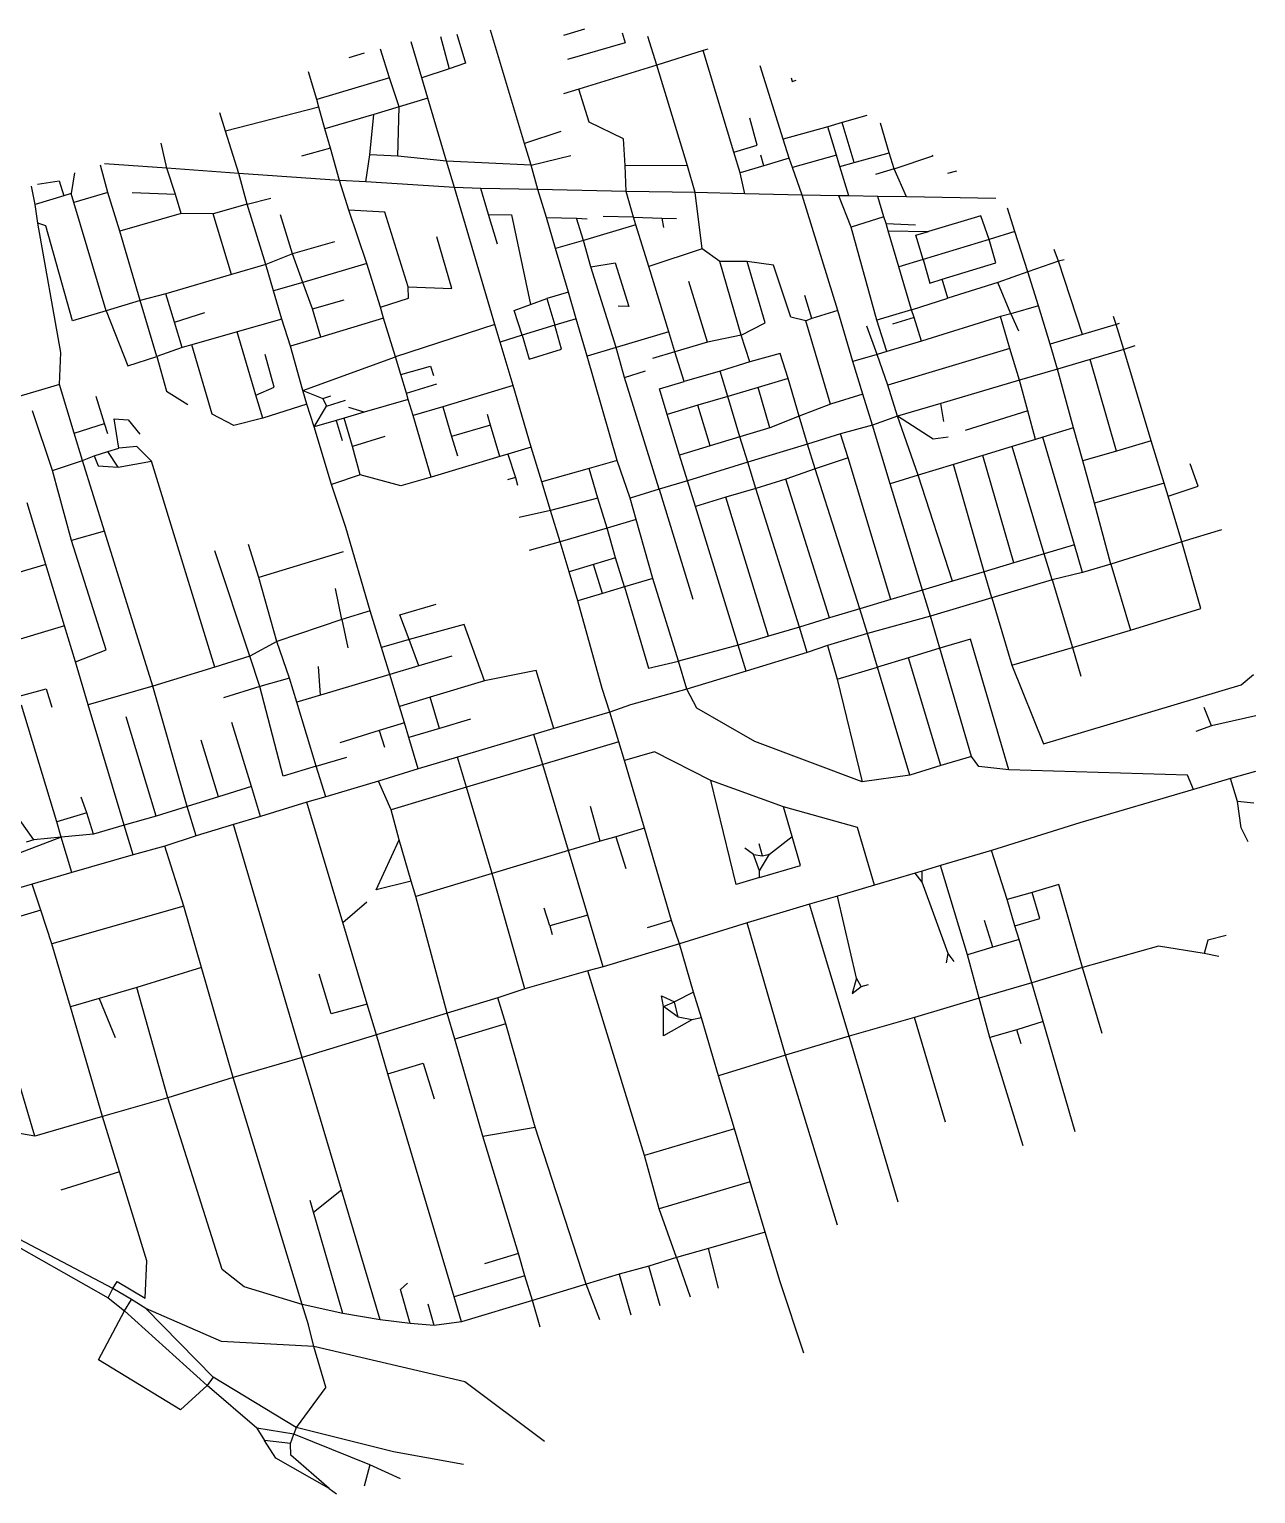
# Model space of a CAD drawing. Header units: metres. Extents: x 624299 to 627749, y 4832114 to 4834402.
# Drawn here: x 625833 to 627749, y 4832114 to 4834402 of the extents above; entities that cross this region are included whole.
import ezdxf

# ---------------------------------------------------------------- set-up
doc = ezdxf.new("R2010")
doc.units = ezdxf.units.M

msp = doc.modelspace()

# ---------------------------------------------------------------- linework, layer by layer
at = {"layer": 'ROADS'}
for points in [[(626446.1, 4834326.7), (626429.4, 4834382.9)], [(626475.5, 4834391.2), (626488.8, 4834340.5)], [(626501.1, 4834395), (626514.6, 4834349.4), (626488.8, 4834340.5)], [(626606.7, 4834223.9), (626553.8, 4834401.2)], [(626700.5, 4834402.5), (626667.5, 4834392.8)], [(626759.3, 4834396.7), (626764, 4834381.3), (626674, 4834355.3)], [(626813.3, 4834346.6), (626799.5, 4834391.4)], [(626356.4, 4834365), (626332, 4834357.8)], [(626396, 4834326.4), (626381.9, 4834371.3)], [(626885.6, 4834369.1), (626813.3, 4834346.6)], [(626893, 4834371.4), (626885.6, 4834369.1)], [(626933.7, 4834210.6), (626885.6, 4834369.1)], [(626488.8, 4834340.5), (626446.1, 4834326.7)], [(626813.3, 4834346.6), (626691.4, 4834309.1)], [(626861.2, 4834189.1), (626813.3, 4834346.6)], [(627010.9, 4834230.8), (626975, 4834345.6)], [(626282.1, 4834292.6), (626269, 4834335.8)], [(626396, 4834326.4), (626282.1, 4834292.6)], [(626410.7, 4834281.3), (626396, 4834326.4)], [(626455.6, 4834294.7), (626446.1, 4834326.7)], [(627023.3, 4834326.6), (627025, 4834320.8), (627031, 4834323.2)], [(626285.3, 4834280.7), (626282.1, 4834292.6)], [(626455.6, 4834294.7), (626410.7, 4834281.3)], [(626484.7, 4834196.6), (626455.6, 4834294.7)], [(626691.4, 4834309.1), (626667.8, 4834301.6)], [(626763.9, 4834189.8), (626761.2, 4834231.3), (626707.9, 4834257.4), (626691.4, 4834309.1)], [(626139.3, 4834243.4), (626130.6, 4834271.9)], [(626285.3, 4834280.7), (626139.3, 4834243.4)], [(626294.9, 4834246.9), (626285.3, 4834280.7)], [(626371.1, 4834269.1), (626294.9, 4834246.9)], [(626365, 4834206.2), (626371.1, 4834269.1)], [(626410.7, 4834281.3), (626371.1, 4834269.1)], [(626408.6, 4834204.1), (626410.7, 4834281.3)], [(626303.4, 4834216.6), (626294.9, 4834246.9)], [(626933.7, 4834210.6), (626970.2, 4834221.6), (626958.5, 4834263.7)], [(627080.5, 4834250.3), (627010.9, 4834230.8)], [(627103.2, 4834256.7), (627080.5, 4834250.3)], [(627094.3, 4834205.7), (627080.5, 4834250.3)], [(627141.4, 4834267.8), (627103.2, 4834256.7)], [(627121.6, 4834194.2), (627103.2, 4834256.7)], [(627176.5, 4834209.6), (627163, 4834255.7)], [(626047.8, 4834185.3), (626038.8, 4834224.6)], [(626160.1, 4834177.1), (626139.3, 4834243.4)], [(626663.7, 4834242.8), (626606.7, 4834223.9)], [(626617, 4834189.9), (626606.7, 4834223.9)], [(627020.1, 4834201.3), (627010.9, 4834230.8)], [(626303.4, 4834216.6), (626258.4, 4834204.2)], [(626317.6, 4834166), (626303.4, 4834216.6)], [(626358.7, 4834163.9), (626365, 4834206.2)], [(626408.6, 4834204.1), (626365, 4834206.2)], [(626484.7, 4834196.6), (626408.6, 4834204.1)], [(626617, 4834189.9), (626679.2, 4834205.2)], [(626943.8, 4834178.1), (626933.7, 4834210.6)], [(626980.8, 4834189.2), (626975.7, 4834205.7)], [(627020.1, 4834201.3), (626980.8, 4834189.2)], [(627025.2, 4834186.5), (627020.1, 4834201.3)], [(627094.3, 4834205.7), (627025.2, 4834186.5)], [(627099.4, 4834187.9), (627094.3, 4834205.7)], [(627121.6, 4834194.2), (627176.5, 4834209.6)], [(627184.4, 4834184.4), (627176.5, 4834209.6)], [(627184.4, 4834184.4), (627244.6, 4834204.6)], [(627244.6, 4834204.6), (627244.2, 4834205.6)], [(627244.6, 4834204.6), (627245.4, 4834204.8)], [(625903.4, 4834177.9), (625898.5, 4834145.7)], [(625955.9, 4834147.5), (625944, 4834190.3)], [(626047.8, 4834185.3), (625950.6, 4834192.4)], [(626061.5, 4834144.1), (626047.8, 4834185.3)], [(626160.1, 4834177.1), (626047.8, 4834185.3)], [(626317.6, 4834166), (626160.1, 4834177.1)], [(626173.2, 4834129.2), (626160.1, 4834177.1)], [(626617, 4834189.9), (626484.7, 4834196.6)], [(626497.4, 4834155.1), (626484.7, 4834196.6)], [(626627.4, 4834152.1), (626617, 4834189.9)], [(626861.2, 4834189.1), (626763.9, 4834189.8)], [(626765.7, 4834149.1), (626763.9, 4834189.8)], [(626873.5, 4834147.6), (626861.2, 4834189.1)], [(626980.8, 4834189.2), (626943.8, 4834178.1)], [(626950.8, 4834145.3), (626943.8, 4834178.1)], [(627040.4, 4834143.5), (627025.2, 4834186.5)], [(627099.4, 4834187.9), (627121.6, 4834194.2)], [(627113.4, 4834142.2), (627099.4, 4834187.9)], [(627184.4, 4834184.4), (627155, 4834175.3)], [(627203.8, 4834140.7), (627184.4, 4834184.4)], [(627281.6, 4834181), (627267.6, 4834177)], [(625842.2, 4834128.8), (625836.2, 4834157.5)], [(625845.7, 4834160.4), (625879.8, 4834165.4), (625887, 4834142.2)], [(626332.2, 4834119.7), (626317.6, 4834166)], [(626358.7, 4834163.9), (626317.6, 4834166)], [(626497.4, 4834155.1), (626358.7, 4834163.9)], [(626560.5, 4833941), (626497.4, 4834155.1)], [(626538.4, 4834153.9), (626497.4, 4834155.1)], [(626550.5, 4834112.8), (626538.4, 4834153.9)], [(626627.4, 4834152.1), (626538.4, 4834153.9)], [(625887, 4834142.2), (625842.2, 4834128.8)], [(625898.5, 4834145.7), (625887, 4834142.2)], [(625902.7, 4834131.8), (625898.5, 4834145.7)], [(625955.9, 4834147.5), (625902.7, 4834131.8)], [(625952.9, 4833962.4), (625902.7, 4834131.8)], [(625974.3, 4834086.9), (625955.9, 4834147.5)], [(626061.5, 4834144.1), (625993.5, 4834146.8)], [(626070, 4834114.8), (626061.5, 4834144.1)], [(626173.2, 4834129.2), (626210.5, 4834138.6)], [(626640.9, 4834108.2), (626627.4, 4834152.1)], [(626765.7, 4834149.1), (626627.4, 4834152.1)], [(626873.5, 4834147.6), (626765.7, 4834149.1)], [(626777.1, 4834108.7), (626765.7, 4834149.1)], [(626884.2, 4834059.2), (626873.5, 4834147.6)], [(626950.8, 4834145.3), (626873.5, 4834147.6)], [(627040.4, 4834143.5), (626950.8, 4834145.3)], [(627096.1, 4833962.9), (627040.4, 4834143.5)], [(627098, 4834142.4), (627040.4, 4834143.5)], [(627117.2, 4834093.5), (627098, 4834142.4)], [(627113.4, 4834142.2), (627098, 4834142.4)], [(627158.8, 4834141.3), (627113.4, 4834142.2)], [(627168.3, 4834109.2), (627158.8, 4834141.3)], [(627203.8, 4834140.7), (627158.8, 4834141.3)], [(627343.3, 4834138.2), (627203.8, 4834140.7)], [(625846.4, 4834099.5), (625842.2, 4834128.8)], [(626070, 4834114.8), (625974.3, 4834086.9)], [(626120.1, 4834114.3), (626070, 4834114.8)], [(626173.2, 4834129.2), (626120.1, 4834114.3)], [(626148.7, 4834019.5), (626120.1, 4834114.3)], [(626202.3, 4834034.9), (626173.2, 4834129.2)], [(626244.4, 4834051.4), (626225.2, 4834112.3)], [(626425, 4833999.9), (626388.3, 4834116.5), (626332.2, 4834119.7)], [(626360.3, 4834036.3), (626332.2, 4834119.7)], [(626550.5, 4834112.8), (626586.3, 4834112.3), (626616.3, 4833972.6)], [(626564.7, 4834066.9), (626550.5, 4834112.8)], [(626655, 4834060), (626640.9, 4834108.2)], [(626640.9, 4834108.2), (626687.7, 4834107.1)], [(626777.1, 4834108.7), (626729.4, 4834110.1)], [(626780.7, 4834096.8), (626777.1, 4834108.7)], [(626777.1, 4834108.7), (626821.4, 4834107.3)], [(627168.3, 4834109.2), (627117.2, 4834093.5)], [(627171.6, 4834098.8), (627168.3, 4834109.2)], [(627332.6, 4834074), (627319.8, 4834111), (627237.7, 4834086.5)], [(627372.8, 4834086.3), (627361.2, 4834123.2)], [(625882, 4833897.5), (625846.4, 4834099.5)], [(625952.9, 4833962.4), (625900.3, 4833947), (625859, 4834095.6), (625846.4, 4834099.5)], [(626006.4, 4833978.8), (625974.3, 4834086.9)], [(626699.1, 4834072.3), (626687.7, 4834107.1)], [(626687.7, 4834107.1), (626704.5, 4834106.3)], [(626780.7, 4834096.8), (626699.1, 4834072.3)], [(626801, 4834031.8), (626780.7, 4834096.8)], [(626821.4, 4834107.3), (626823.9, 4834092.5)], [(626821.4, 4834107.3), (626844.2, 4834106.8)], [(627157.3, 4833948), (627117.2, 4834093.5)], [(627175.1, 4834087.3), (627171.6, 4834098.8)], [(627171.6, 4834098.8), (627217.5, 4834096.8)], [(627191.4, 4834031.5), (627175.1, 4834087.3)], [(627175.1, 4834087.3), (627237.7, 4834086.5)], [(627229.6, 4834042.7), (627218.1, 4834080.5), (627237.7, 4834086.5)], [(627372.8, 4834086.3), (627332.6, 4834074)], [(627393, 4834023.5), (627372.8, 4834086.3)], [(626309.8, 4834070.5), (626244.4, 4834051.4)], [(626425, 4833999.9), (626492.9, 4833997.3), (626469.8, 4834078.3)], [(626699.1, 4834072.3), (626655, 4834060)], [(626710.2, 4834031.4), (626699.1, 4834072.3)], [(627332.6, 4834074), (627229.6, 4834042.7)], [(627259.4, 4834011.8), (627343.1, 4834037.5), (627332.6, 4834074)], [(626244.4, 4834051.4), (626202.3, 4834034.9)], [(626260.4, 4834007), (626244.4, 4834051.4)], [(626675.5, 4833991.5), (626655, 4834060)], [(626884.2, 4834059.2), (626801, 4834031.8)], [(626911.7, 4834039.7), (626884.2, 4834059.2)], [(626954.4, 4834039.8), (626911.7, 4834039.7)], [(626945.1, 4833924.6), (626911.7, 4834039.7)], [(626945.1, 4833924.6), (626982.7, 4833943.6), (626954.4, 4834039.8)], [(627046.1, 4833946.7), (627023, 4833952.7), (626995.6, 4834033.7), (626954.4, 4834039.8)], [(627229.6, 4834042.7), (627191.4, 4834031.5)], [(627229.6, 4834042.7), (627240, 4834005.8), (627259.4, 4834011.8)], [(627441.2, 4834039.9), (627393, 4834023.5)], [(627441.2, 4834039.9), (627434.1, 4834058.3)], [(627449.7, 4834042.4), (627441.2, 4834039.9)], [(627478.5, 4833925.6), (627441.2, 4834039.9)], [(626148.7, 4834019.5), (626046.5, 4833989)], [(626202.3, 4834034.9), (626148.7, 4834019.5)], [(626214.5, 4833993.6), (626202.3, 4834034.9)], [(626360.3, 4834036.3), (626260.4, 4834007)], [(626381.9, 4833968.3), (626360.3, 4834036.3)], [(626710.2, 4834031.4), (626748.3, 4834037.7), (626769.5, 4833969.3), (626752.9, 4833969.8)], [(626749.9, 4833905), (626710.2, 4834031.4)], [(626832.3, 4833929.6), (626801, 4834031.8)], [(627211.5, 4833964.1), (627191.4, 4834031.5)], [(627393, 4834023.5), (627346.4, 4834006.7)], [(627409.9, 4833970.5), (627393, 4834023.5)], [(626260.4, 4834007), (626214.5, 4833993.6)], [(626227.7, 4833949.6), (626214.5, 4833993.6)], [(626275.2, 4833965.4), (626260.4, 4834007)], [(626381.9, 4833968.3), (626425.5, 4833982.1), (626425, 4833999.9)], [(626892.4, 4833913.6), (626863.2, 4834008.2)], [(627268.3, 4833982.1), (627259.4, 4834011.8)], [(627346.4, 4834006.7), (627268.3, 4833982.1)], [(627366.8, 4833957.6), (627346.4, 4834006.7)], [(626006.4, 4833978.8), (625952.9, 4833962.4)], [(626046.5, 4833989), (626006.4, 4833978.8)], [(626032.2, 4833891), (626006.4, 4833978.8)], [(626059.9, 4833944.7), (626046.5, 4833989)], [(626275.2, 4833965.4), (626324.7, 4833979.8)], [(626602.9, 4833924.5), (626590.7, 4833962.8), (626616.3, 4833972.6)], [(626616.3, 4833972.6), (626641.7, 4833981.6)], [(626675.5, 4833991.5), (626641.7, 4833981.6)], [(626641.7, 4833981.6), (626654, 4833940.1)], [(626687.6, 4833949.9), (626675.5, 4833991.5)], [(627055.8, 4833950.4), (627044.6, 4833986.3)], [(627211.5, 4833964.1), (627268.3, 4833982.1)], [(625952.9, 4833962.4), (625987, 4833876.8), (626032.2, 4833891)], [(626059.9, 4833944.7), (626107.3, 4833959.9)], [(626227.7, 4833949.6), (626157.5, 4833929.5)], [(626240.9, 4833907.4), (626227.7, 4833949.6)], [(626288.7, 4833921.2), (626275.2, 4833965.4)], [(626386.6, 4833951.3), (626288.7, 4833921.2)], [(626386.6, 4833951.3), (626381.9, 4833968.3)], [(626405, 4833890.7), (626386.6, 4833951.3)], [(626687.6, 4833949.9), (626654, 4833940.1)], [(626704.6, 4833891.6), (626687.6, 4833949.9)], [(627055.8, 4833950.4), (627046.1, 4833946.7)], [(627096.1, 4833962.9), (627055.8, 4833950.4)], [(627119.7, 4833883.6), (627096.1, 4833962.9)], [(627211.5, 4833964.1), (627157.3, 4833948)], [(627172.9, 4833898.8), (627157.3, 4833948)], [(627215.4, 4833952.2), (627181.6, 4833941.5)], [(627215.4, 4833952.2), (627211.5, 4833964.1)], [(627227, 4833915), (627215.4, 4833952.2)], [(627350.3, 4833953.6), (627227, 4833915)], [(627366.8, 4833957.6), (627350.3, 4833953.6)], [(627365.2, 4833903.5), (627350.3, 4833953.6)], [(627409.9, 4833970.5), (627366.8, 4833957.6)], [(627366.8, 4833957.6), (627378.8, 4833931.4)], [(627428.2, 4833910.3), (627409.9, 4833970.5)], [(627530.9, 4833941.1), (627527.1, 4833953.6)], [(626071.8, 4833905.2), (626059.9, 4833944.7)], [(626157.5, 4833929.5), (626086.8, 4833909.3)], [(626186.9, 4833830.5), (626157.5, 4833929.5)], [(626560.5, 4833941), (626405, 4833890.7)], [(626568.6, 4833913.8), (626560.5, 4833941)], [(626602.9, 4833924.5), (626614, 4833887.1), (626664.5, 4833902.4), (626654, 4833940.1)], [(626654, 4833940.1), (626602.9, 4833924.5)], [(626832.3, 4833929.6), (626749.9, 4833905)], [(626841.6, 4833898.5), (626832.3, 4833929.6)], [(627084.8, 4833816.6), (627046.1, 4833946.7)], [(627157.8, 4833894.4), (627141.7, 4833938.3)], [(627478.5, 4833925.6), (627428.2, 4833910.3)], [(627530.9, 4833941.1), (627478.5, 4833925.6)], [(627536, 4833942.6), (627530.9, 4833941.1)], [(627542.9, 4833902.1), (627530.9, 4833941.1)], [(626071.8, 4833905.2), (626032.2, 4833891)], [(626086.8, 4833909.3), (626071.8, 4833905.2)], [(626197.7, 4833794.6), (626152.7, 4833783.4), (626118.5, 4833800.9), (626086.8, 4833909.3)], [(626288.7, 4833921.2), (626240.9, 4833907.4)], [(626260.3, 4833838.2), (626240.9, 4833907.4)], [(626602.9, 4833924.5), (626568.6, 4833913.8)], [(626588.9, 4833845.6), (626568.6, 4833913.8)], [(626749.9, 4833905), (626704.6, 4833891.6)], [(626763, 4833858.6), (626749.9, 4833905)], [(626892.4, 4833913.6), (626841.6, 4833898.5)], [(626945.1, 4833924.6), (626892.4, 4833913.6)], [(626958.8, 4833882.7), (626945.1, 4833924.6)], [(627227, 4833915), (627172.9, 4833898.8)], [(627365.2, 4833903.5), (627174.2, 4833846.5)], [(627380, 4833854.1), (627365.2, 4833903.5)], [(627439.3, 4833871.6), (627428.2, 4833910.3)], [(627542.9, 4833902.1), (627490.3, 4833886.5)], [(627560.2, 4833907.6), (627542.9, 4833902.1)], [(627585.6, 4833759.5), (627542.9, 4833902.1)], [(625879.9, 4833847.4), (625882, 4833897.5)], [(626032.2, 4833891), (626047.1, 4833836.8), (626080.4, 4833816.3)], [(626186.9, 4833830.5), (626215.7, 4833843.4), (626201.6, 4833894.3)], [(626260.3, 4833838.2), (626405, 4833890.7)], [(626413.4, 4833862.8), (626405, 4833890.7)], [(626751.6, 4833728.9), (626704.6, 4833891.6)], [(626841.6, 4833898.5), (626806.5, 4833887.8)], [(626856.2, 4833852.1), (626841.6, 4833898.5)], [(626958.8, 4833882.7), (626912.2, 4833868.4)], [(627018.7, 4833856.7), (627006, 4833896), (626958.8, 4833882.7)], [(627157.8, 4833894.4), (627119.7, 4833883.6)], [(627135.4, 4833832.5), (627119.7, 4833883.6)], [(627172.9, 4833898.8), (627157.8, 4833894.4)], [(627174.2, 4833846.5), (627157.8, 4833894.4)], [(627490.3, 4833886.5), (627439.3, 4833871.6)], [(627531.8, 4833743.2), (627490.3, 4833886.5)], [(626413.4, 4833862.8), (626460, 4833876.3), (626464.4, 4833861.5)], [(626422.1, 4833834), (626413.4, 4833862.8)], [(626763, 4833858.6), (626795.9, 4833868.6)], [(626816.9, 4833684.1), (626763, 4833858.6)], [(626912.2, 4833868.4), (626856.2, 4833852.1)], [(626924.4, 4833828.8), (626912.2, 4833868.4)], [(627018.7, 4833856.7), (626971.8, 4833842.9)], [(627035.6, 4833797.8), (627018.7, 4833856.7)], [(627439.3, 4833871.6), (627380, 4833854.1)], [(627464.6, 4833779.6), (627439.3, 4833871.6)], [(625879.9, 4833847.4), (625782.6, 4833818.9)], [(625903.2, 4833771.4), (625879.9, 4833847.4)], [(626266.7, 4833816.8), (626260.3, 4833838.2)], [(626260.3, 4833838.2), (626291.4, 4833825.6)], [(626422.1, 4833834), (626469.8, 4833848.2)], [(626424.7, 4833823.9), (626422.1, 4833834)], [(626588.9, 4833845.6), (626478.9, 4833812.4)], [(626617.2, 4833749.7), (626588.9, 4833845.6)], [(626829.7, 4833800.6), (626817.5, 4833840.4), (626856.2, 4833852.1)], [(626971.8, 4833842.9), (626924.4, 4833828.8)], [(626990.1, 4833779.8), (626971.8, 4833842.9)], [(627189.6, 4833797.7), (627174.2, 4833846.5)], [(627380, 4833854.1), (627257.2, 4833817.7)], [(627393.1, 4833806.3), (627380, 4833854.1)], [(625950.6, 4833786.6), (625937.6, 4833828.5)], [(626197.7, 4833794.6), (626186.9, 4833830.5)], [(626266.7, 4833816.8), (626197.7, 4833794.6)], [(626278, 4833781.1), (626266.7, 4833816.8)], [(626278, 4833781.1), (626297.1, 4833813.7)], [(626291.4, 4833825.6), (626303.9, 4833829.5)], [(626291.4, 4833825.6), (626297.1, 4833813.7)], [(626297.1, 4833813.7), (626326.9, 4833822.7)], [(626356.4, 4833804.2), (626332.1, 4833811.4)], [(626424.7, 4833823.9), (626356.4, 4833804.2)], [(626432.7, 4833799), (626424.7, 4833823.9)], [(626478.9, 4833812.4), (626432.7, 4833799)], [(626478.9, 4833812.4), (626492.8, 4833766.3)], [(626877.6, 4833815.2), (626829.7, 4833800.6)], [(626924.4, 4833828.8), (626877.6, 4833815.2)], [(626896.9, 4833751.7), (626877.6, 4833815.2)], [(626943.2, 4833765.6), (626924.4, 4833828.8)], [(627084.8, 4833816.6), (627035.6, 4833797.8)], [(627135.4, 4833832.5), (627084.8, 4833816.6)], [(627150.6, 4833784), (627135.4, 4833832.5)], [(627257.2, 4833817.7), (627189.6, 4833797.7)], [(627261.9, 4833789.6), (627257.2, 4833817.7)], [(625869.1, 4833712.9), (625837.9, 4833806.3)], [(625973, 4833747.8), (625965.6, 4833793.9), (625987.5, 4833792.4), (626005.9, 4833769.6)], [(626312.3, 4833791.2), (626278, 4833781.1)], [(626324.7, 4833794.9), (626312.3, 4833791.2)], [(626312.3, 4833791.2), (626322, 4833759.8)], [(626356.4, 4833804.2), (626324.7, 4833794.9)], [(626337.7, 4833750.6), (626324.7, 4833794.9)], [(626460.6, 4833702.8), (626432.7, 4833799)], [(626553.3, 4833783.9), (626548.9, 4833800.3)], [(626849.1, 4833737), (626829.7, 4833800.6)], [(627035.6, 4833797.8), (626990.1, 4833779.8)], [(627049.1, 4833754), (627035.6, 4833797.8)], [(627189.6, 4833797.7), (627150.6, 4833784)], [(627221.9, 4833705.5), (627189.6, 4833797.7)], [(627268.4, 4833764.9), (627245.2, 4833762), (627189.6, 4833797.7)], [(627393.1, 4833806.3), (627295.1, 4833775.7)], [(627405.3, 4833761.5), (627393.1, 4833806.3)], [(625903.2, 4833771.4), (625950.6, 4833786.6)], [(625916.3, 4833728.8), (625903.2, 4833771.4)], [(625955.6, 4833770.4), (625950.6, 4833786.6)], [(626305.1, 4833691.2), (626278, 4833781.1)], [(626388.6, 4833766), (626337.7, 4833750.6)], [(626553.3, 4833783.9), (626492.8, 4833766.3)], [(626492.8, 4833766.3), (626502.1, 4833735.8)], [(626568, 4833735), (626553.3, 4833783.9)], [(626943.2, 4833765.6), (626896.9, 4833751.7)], [(626990.1, 4833779.8), (626943.2, 4833765.6)], [(626955.7, 4833726), (626943.2, 4833765.6)], [(627100.3, 4833770.3), (627049.1, 4833754)], [(627150.6, 4833784), (627100.3, 4833770.3)], [(627112.2, 4833732.7), (627100.3, 4833770.3)], [(627178.1, 4833692.3), (627150.6, 4833784)], [(627416.7, 4833765), (627405.3, 4833761.5)], [(627464.6, 4833779.6), (627416.7, 4833765)], [(627466.2, 4833596.8), (627416.7, 4833765)], [(627479.1, 4833727.9), (627464.6, 4833779.6)], [(625934.3, 4833735.9), (625955.9, 4833742.7)], [(625955.9, 4833742.7), (625973, 4833747.8)], [(625971.7, 4833718.1), (625955.9, 4833742.7)], [(626023.8, 4833727.4), (626001, 4833750.6), (625973, 4833747.8)], [(626350.1, 4833706), (626337.7, 4833750.6)], [(626617.2, 4833749.7), (626580.6, 4833738.8)], [(626633.7, 4833695.3), (626617.2, 4833749.7)], [(626896.9, 4833751.7), (626849.1, 4833737)], [(627049.1, 4833754), (626955.7, 4833726)], [(627061, 4833715.6), (627049.1, 4833754)], [(627368.9, 4833750.4), (627322.6, 4833736.6)], [(627405.3, 4833761.5), (627368.9, 4833750.4)], [(627418.9, 4833582.6), (627368.9, 4833750.4)], [(627531.8, 4833743.2), (627479.1, 4833727.9)], [(627585.6, 4833759.5), (627531.8, 4833743.2)], [(627606.3, 4833693.2), (627585.6, 4833759.5)], [(625869.1, 4833712.9), (625916.3, 4833728.8)], [(625916.3, 4833728.8), (625934.3, 4833735.9)], [(625950.3, 4833618.2), (625916.3, 4833728.8)], [(625934.3, 4833735.9), (625940.5, 4833720.2), (625971.7, 4833718.1)], [(625971.7, 4833718.1), (626023.8, 4833727.4)], [(626122.9, 4833405.8), (626023.8, 4833727.4)], [(626568, 4833735), (626460.6, 4833702.8)], [(626580.6, 4833738.8), (626568, 4833735)], [(626580.6, 4833738.8), (626592.6, 4833701.9)], [(626751.6, 4833728.9), (626707.7, 4833716.4)], [(626771.7, 4833669.6), (626751.6, 4833728.9)], [(626861.3, 4833696.9), (626849.1, 4833737)], [(626955.7, 4833726), (626861.3, 4833696.9)], [(626968.1, 4833685.1), (626955.7, 4833726)], [(627112.2, 4833732.7), (627061, 4833715.6)], [(627179.2, 4833511.2), (627112.2, 4833732.7)], [(627277.1, 4833722.3), (627221.9, 4833705.5)], [(627322.6, 4833736.6), (627277.1, 4833722.3)], [(627325.1, 4833554.9), (627277.1, 4833722.3)], [(627371.5, 4833568.5), (627322.6, 4833736.6)], [(627497.3, 4833661.8), (627479.1, 4833727.9)], [(627612.6, 4833672.9), (627659.2, 4833688.5), (627646.9, 4833723.6)], [(625899.1, 4833603.4), (625869.1, 4833712.9)], [(626350.1, 4833706), (626305.1, 4833691.2)], [(626460.6, 4833702.8), (626413.3, 4833689), (626350.1, 4833706)], [(626592.6, 4833701.9), (626580.1, 4833698.3)], [(626592.6, 4833701.9), (626596, 4833690.3)], [(626707.7, 4833716.4), (626633.7, 4833695.3)], [(626721.3, 4833669.6), (626707.7, 4833716.4)], [(626861.3, 4833696.9), (626816.9, 4833684.1)], [(626873.8, 4833656.7), (626861.3, 4833696.9)], [(627014.9, 4833699.4), (626968.1, 4833685.1)], [(627061, 4833715.6), (627014.9, 4833699.4)], [(627083.3, 4833483), (627014.9, 4833699.4)], [(627130.4, 4833496.7), (627061, 4833715.6)], [(627221.9, 4833705.5), (627178.1, 4833692.3)], [(627275.6, 4833539.9), (627221.9, 4833705.5)], [(626327.4, 4833623.9), (626305.1, 4833691.2)], [(626647.2, 4833650.7), (626633.7, 4833695.3)], [(626816.9, 4833684.1), (626771.7, 4833669.6)], [(626816.9, 4833684.1), (626869.9, 4833512)], [(626968.1, 4833685.1), (626921.1, 4833671.2)], [(627036.1, 4833468.4), (626968.1, 4833685.1)], [(627228.6, 4833525.9), (627178.1, 4833692.3)], [(627606.3, 4833693.2), (627497.3, 4833661.8)], [(627612.6, 4833672.9), (627606.3, 4833693.2)], [(625858.6, 4833566.3), (625829.7, 4833662.4)], [(626647.2, 4833650.7), (626598.5, 4833639.8)], [(626721.3, 4833669.6), (626647.2, 4833650.7)], [(626662.2, 4833601.4), (626647.2, 4833650.7)], [(626735.7, 4833623.1), (626721.3, 4833669.6)], [(626780.9, 4833636.6), (626771.7, 4833669.6)], [(626921.1, 4833671.2), (626873.8, 4833656.7)], [(626940.6, 4833440.1), (626873.8, 4833656.7)], [(626987.7, 4833454.1), (626921.1, 4833671.2)], [(627522.8, 4833566.8), (627497.3, 4833661.8)], [(627633.7, 4833601.7), (627612.6, 4833672.9)], [(626780.9, 4833636.6), (626735.7, 4833623.1)], [(626807.1, 4833544.4), (626780.9, 4833636.6)], [(625950.3, 4833618.2), (625899.1, 4833603.4)], [(626025.9, 4833376.1), (625950.3, 4833618.2)], [(626365.5, 4833493.7), (626327.4, 4833623.9)], [(626735.7, 4833623.1), (626662.2, 4833601.4)], [(626749.1, 4833576.4), (626735.7, 4833623.1)], [(627695.8, 4833620.2), (627633.7, 4833601.7)], [(625904.9, 4833413.9), (625953, 4833432.6), (625899.1, 4833603.4)], [(626177.7, 4833423.1), (626122.9, 4833587.3)], [(626191.4, 4833546), (626175.4, 4833597.5)], [(626323.5, 4833585.9), (626191.4, 4833546)], [(626662.2, 4833601.4), (626613.9, 4833587.8)], [(626676.3, 4833554.7), (626662.2, 4833601.4)], [(627418.9, 4833582.6), (627371.5, 4833568.5)], [(627466.2, 4833596.8), (627418.9, 4833582.6)], [(627431, 4833542.3), (627418.9, 4833582.6)], [(627478.8, 4833553.6), (627466.2, 4833596.8)], [(627633.7, 4833601.7), (627522.8, 4833566.8)], [(627553.6, 4833463.5), (627663.6, 4833497.5), (627633.7, 4833601.7)], [(625858.6, 4833566.3), (625615.2, 4833494.4)], [(625887.8, 4833470.3), (625858.6, 4833566.3)], [(626714.6, 4833566.1), (626676.3, 4833554.7)], [(626749.1, 4833576.4), (626714.6, 4833566.1)], [(626728.8, 4833520.9), (626714.6, 4833566.1)], [(626762.9, 4833531.1), (626749.1, 4833576.4)], [(627371.5, 4833568.5), (627325.1, 4833554.9)], [(627522.8, 4833566.8), (627478.8, 4833553.6)], [(627522.8, 4833566.8), (627553.6, 4833463.5)], [(626219.8, 4833445.8), (626191.4, 4833546)], [(626689.9, 4833509.6), (626676.3, 4833554.7)], [(626807.1, 4833544.4), (626762.9, 4833531.1)], [(626847.3, 4833415.3), (626807.1, 4833544.4)], [(627275.6, 4833539.9), (627228.6, 4833525.9)], [(627325.1, 4833554.9), (627275.6, 4833539.9)], [(627336.8, 4833514.2), (627325.1, 4833554.9)], [(627431, 4833542.3), (627336.8, 4833514.2)], [(627478.8, 4833553.6), (627431, 4833542.3)], [(627431, 4833542.3), (627462.8, 4833436.5)], [(626321.2, 4833480.1), (626311.4, 4833528.5)], [(626728.8, 4833520.9), (626689.9, 4833509.6)], [(626762.9, 4833531.1), (626728.8, 4833520.9)], [(626762.9, 4833531.1), (626800.5, 4833404.1), (626847.3, 4833415.3)], [(627228.6, 4833525.9), (627179.2, 4833511.2)], [(627240.9, 4833485.6), (627228.6, 4833525.9)], [(627336.8, 4833514.2), (627240.9, 4833485.6)], [(627336.8, 4833514.2), (627368.3, 4833408.6)], [(626365.5, 4833493.7), (626321.2, 4833480.1)], [(626383.5, 4833436.3), (626365.5, 4833493.7)], [(626426.4, 4833448.9), (626412, 4833487.3), (626468.6, 4833504.2)], [(626728.1, 4833372.5), (626689.9, 4833509.6)], [(627130.4, 4833496.7), (627083.3, 4833483)], [(627179.2, 4833511.2), (627130.4, 4833496.7)], [(627142.6, 4833458.1), (627130.4, 4833496.7)], [(625887.8, 4833470.3), (625792.7, 4833441.7)], [(625904.9, 4833413.9), (625887.8, 4833470.3)], [(626321.2, 4833480.1), (626219.8, 4833445.8)], [(626321.2, 4833480.1), (626330.8, 4833435.8)], [(626544.4, 4833384.1), (626512.3, 4833472.4), (626426.4, 4833448.9)], [(627036.1, 4833468.4), (626987.7, 4833454.1)], [(627083.3, 4833483), (627036.1, 4833468.4)], [(627048.4, 4833428.4), (627036.1, 4833468.4)], [(627240.9, 4833485.6), (627142.6, 4833458.1)], [(627255.7, 4833435.5), (627240.9, 4833485.6)], [(626219.8, 4833445.8), (626177.7, 4833423.1)], [(626239.3, 4833388.4), (626219.8, 4833445.8)], [(626426.4, 4833448.9), (626383.5, 4833436.3)], [(626441.8, 4833407.9), (626426.4, 4833448.9)], [(626987.7, 4833454.1), (626940.6, 4833440.1)], [(627142.6, 4833458.1), (627079.9, 4833439.7)], [(627158.2, 4833405.8), (627142.6, 4833458.1)], [(627363.2, 4833245.3), (627303.8, 4833449.7), (627255.7, 4833435.5)], [(627462.8, 4833436.5), (627553.6, 4833463.5)], [(626177.7, 4833423.1), (626122.9, 4833405.8)], [(626193.1, 4833375.5), (626177.7, 4833423.1)], [(626396.2, 4833394.1), (626383.5, 4833436.3)], [(626492.9, 4833422.9), (626441.8, 4833407.9)], [(626940.6, 4833440.1), (626847.3, 4833415.3)], [(626953.2, 4833399.2), (626940.6, 4833440.1)], [(627048.4, 4833428.4), (626953.2, 4833399.2)], [(627079.9, 4833439.7), (627048.4, 4833428.4)], [(627079.9, 4833439.7), (627095.3, 4833386.9)], [(627255.7, 4833435.5), (627206.6, 4833420.3)], [(627305.1, 4833266), (627255.7, 4833435.5)], [(627368.3, 4833408.6), (627462.8, 4833436.5)], [(627462.8, 4833436.5), (627475.8, 4833391.6)], [(625924.9, 4833346.9), (625904.9, 4833413.9)], [(626122.9, 4833405.8), (626025.9, 4833376.1)], [(626288.1, 4833362.2), (626285, 4833406.8)], [(626441.8, 4833407.9), (626396.2, 4833394.1)], [(626652.7, 4833309.8), (626624.9, 4833400.3), (626544.4, 4833384.1)], [(626860.3, 4833371.1), (626847.3, 4833415.3)], [(626953.2, 4833399.2), (626860.3, 4833371.1)], [(627095.3, 4833386.9), (627158.2, 4833405.8)], [(627206.6, 4833420.3), (627158.2, 4833405.8)], [(627208.5, 4833237), (627158.2, 4833405.8)], [(627257.1, 4833251.9), (627206.6, 4833420.3)], [(627368.3, 4833408.6), (627417.8, 4833286.1), (627726.2, 4833378.2), (627745.5, 4833394.1)], [(626025.9, 4833376.1), (625924.9, 4833346.9)], [(626079.7, 4833187.8), (626025.9, 4833376.1)], [(626239.3, 4833388.4), (626193.1, 4833375.5)], [(626250.8, 4833350.8), (626239.3, 4833388.4)], [(626396.2, 4833394.1), (626288.1, 4833362.2)], [(626411.3, 4833344.2), (626396.2, 4833394.1)], [(626544.4, 4833384.1), (626459.1, 4833358.6)], [(627095.3, 4833386.9), (627134.1, 4833226.3)], [(625817, 4833360.2), (625859.3, 4833371.9), (625868.3, 4833343.3)], [(626193.1, 4833375.5), (626136.2, 4833357.9)], [(626281.4, 4833250.9), (626229.8, 4833235.2), (626193.1, 4833375.5)], [(626288.1, 4833362.2), (626250.8, 4833350.8)], [(626459.1, 4833358.6), (626411.3, 4833344.2)], [(626474, 4833310.1), (626459.1, 4833358.6)], [(626739.9, 4833335.6), (626728.1, 4833372.5)], [(626860.3, 4833371.1), (626772.2, 4833346.6)], [(627134.1, 4833226.3), (626966.5, 4833289.6), (626875.9, 4833341.6), (626860.3, 4833371.1)], [(625875.8, 4833164.1), (625820.7, 4833346.1)], [(625981.4, 4833159), (625924.9, 4833346.9)], [(626281.4, 4833250.9), (626250.8, 4833350.8)], [(626419, 4833318.7), (626411.3, 4833344.2)], [(626739.9, 4833335.6), (626652.7, 4833309.8)], [(626772.2, 4833346.6), (626739.9, 4833335.6)], [(626753.9, 4833288.9), (626739.9, 4833335.6)], [(627680.3, 4833313.8), (627668.5, 4833342.7)], [(627749.2, 4833329.8), (627680.3, 4833313.8)], [(626031.2, 4833173), (625984.5, 4833328.1)], [(626179.9, 4833219.3), (626149.2, 4833319.3)], [(626419, 4833318.7), (626379.5, 4833306.7)], [(626426, 4833295.7), (626419, 4833318.7)], [(626474, 4833310.1), (626426, 4833295.7)], [(626522.4, 4833324.2), (626474, 4833310.1)], [(626652.7, 4833309.8), (626621.2, 4833300.6)], [(627680.3, 4833313.8), (627655.4, 4833305.1)], [(626128.3, 4833203.1), (626101.4, 4833291.5)], [(626379.5, 4833306.7), (626318.2, 4833287.6)], [(626379.5, 4833306.7), (626387.7, 4833280.6)], [(626440.5, 4833246.6), (626426, 4833295.7)], [(626621.2, 4833300.6), (626502.2, 4833265.1)], [(626635.1, 4833253.7), (626621.2, 4833300.6)], [(626753.9, 4833288.9), (626635.1, 4833253.7)], [(626762.7, 4833260), (626753.9, 4833288.9)], [(626281.4, 4833250.9), (626329.1, 4833265.1)], [(626502.2, 4833265.1), (626440.5, 4833246.6)], [(626516.2, 4833218), (626502.2, 4833265.1)], [(626898, 4833228.6), (626809.8, 4833273.2), (626762.7, 4833260)], [(627305.1, 4833266), (627257.1, 4833251.9)], [(627363.2, 4833245.3), (627316.6, 4833250.3), (627305.1, 4833266)], [(626296.1, 4833203.1), (626281.4, 4833250.9)], [(626440.5, 4833246.6), (626378.6, 4833227.6)], [(626635.1, 4833253.7), (626516.2, 4833218)], [(626675.4, 4833119.4), (626635.1, 4833253.7)], [(626794.3, 4833154.3), (626762.7, 4833260)], [(627257.1, 4833251.9), (627208.5, 4833237)], [(627652, 4833214.8), (627642.5, 4833237.2), (627363.2, 4833245.3)], [(627748.8, 4833242.8), (627709.6, 4833231.7)], [(626179.9, 4833219.3), (626128.3, 4833203.1)], [(626194.3, 4833172.5), (626179.9, 4833219.3)], [(626378.6, 4833227.6), (626296.1, 4833203.1)], [(626398.4, 4833182.9), (626378.6, 4833227.6)], [(626516.2, 4833218), (626398.4, 4833182.9)], [(626556, 4833083.4), (626516.2, 4833218)], [(626974.1, 4833077.1), (626937.2, 4833066.3), (626898, 4833228.6)], [(627011.3, 4833187.3), (626898, 4833228.6)], [(627208.5, 4833237), (627134.1, 4833226.3)], [(627709.6, 4833231.7), (627652, 4833214.8)], [(627720.9, 4833195.9), (627709.6, 4833231.7)], [(625840, 4833136), (625799.9, 4833192.5)], [(625922.8, 4833178.3), (625914, 4833202.7)], [(626128.3, 4833203.1), (626079.7, 4833187.8)], [(626266.8, 4833194.5), (626194.3, 4833172.5)], [(626296.1, 4833203.1), (626266.8, 4833194.5)], [(626322.8, 4833006.9), (626266.8, 4833194.5)], [(627652, 4833214.8), (627474.2, 4833162.5)], [(627726.5, 4833154.4), (627720.9, 4833195.9)], [(627746.4, 4833193.4), (627720.9, 4833195.9)], [(625922.8, 4833178.3), (625875.8, 4833164.1)], [(625933.1, 4833145), (625922.8, 4833178.3)], [(626031.2, 4833173), (625981.4, 4833159)], [(626079.7, 4833187.8), (626031.2, 4833173)], [(626093.6, 4833141.9), (626079.7, 4833187.8)], [(626194.3, 4833172.5), (626151.8, 4833159.8)], [(626410.8, 4833136.1), (626398.4, 4833182.9)], [(626724.8, 4833133.7), (626709.7, 4833187.9)], [(627153.7, 4833065), (627127, 4833155.2), (627011.3, 4833187.3)], [(627024.8, 4833141.2), (627011.3, 4833187.3)], [(625882.9, 4833140.3), (625875.8, 4833164.1)], [(625981.4, 4833159), (625933.1, 4833145)], [(625995.2, 4833112.6), (625981.4, 4833159)], [(626151.8, 4833159.8), (626093.6, 4833141.9)], [(626259.1, 4832796), (626151.8, 4833159.8)], [(626794.3, 4833154.3), (626749.2, 4833140.6)], [(626836.4, 4833009.9), (626794.3, 4833154.3)], [(627474.2, 4833162.5), (627336.4, 4833119.1)], [(627737.5, 4833133), (627726.5, 4833154.4)], [(625882.9, 4833140.3), (625739.2, 4833085.5)], [(625840, 4833136), (625828.2, 4833132.4)], [(625882.9, 4833140.3), (625840, 4833136)], [(625933.1, 4833145), (625882.9, 4833140.3)], [(625899.5, 4833085), (625882.9, 4833140.3)], [(626044.8, 4833126.2), (625995.2, 4833112.6)], [(626093.6, 4833141.9), (626044.8, 4833126.2)], [(626074.5, 4833032.5), (626044.8, 4833126.2)], [(626429.7, 4833071.2), (626374.7, 4833057.7), (626410.8, 4833136.1)], [(626429.7, 4833071.2), (626410.8, 4833136.1)], [(626724.8, 4833133.7), (626675.4, 4833119.4)], [(626749.2, 4833140.6), (626724.8, 4833133.7)], [(626749.2, 4833140.6), (626765, 4833091)], [(626978.5, 4833111), (626973.3, 4833129.4)], [(626974.1, 4833077.1), (627038, 4833095.7), (627024.8, 4833141.2)], [(626989.7, 4833113.6), (627024.8, 4833141.2)], [(625995.2, 4833112.6), (625899.5, 4833085)], [(626675.4, 4833119.4), (626556, 4833083.4)], [(626705.5, 4833018.3), (626675.4, 4833119.4)], [(626964.4, 4833113.1), (626951, 4833122.7)], [(626973.6, 4833087.4), (626964.4, 4833113.1)], [(626964.4, 4833113.1), (626978.5, 4833111)], [(626973.6, 4833087.4), (626989.7, 4833113.6)], [(626978.5, 4833111), (626989.7, 4833113.6)], [(627336.4, 4833119.1), (627256.8, 4833095.7)], [(627360.6, 4833042.9), (627336.4, 4833119.1)], [(625899.5, 4833085), (625837.3, 4833066.8)], [(626556, 4833083.4), (626436.7, 4833047.6)], [(626607.4, 4832902.9), (626556, 4833083.4)], [(626974.1, 4833077.1), (626973.6, 4833087.4)], [(627216.9, 4833083.8), (627153.7, 4833065)], [(627228, 4833087), (627216.9, 4833083.8)], [(627228.2, 4833069.9), (627216.9, 4833083.8)], [(627256.8, 4833095.7), (627228, 4833087)], [(627228.2, 4833069.9), (627228, 4833087)], [(627298.8, 4832956.1), (627256.8, 4833095.7)], [(625837.3, 4833066.8), (625751.6, 4833041.7)], [(625850.8, 4833025.9), (625837.3, 4833066.8)], [(626436.7, 4833047.6), (626429.7, 4833071.2)], [(627153.7, 4833065), (627095.7, 4833047.9)], [(627268.6, 4832958.1), (627228.2, 4833069.9)], [(627478.7, 4832936.6), (627441.7, 4833066.3), (627399.7, 4833053.8)], [(626074.5, 4833032.5), (625868.1, 4832973.6)], [(626102, 4832936.4), (626074.5, 4833032.5)], [(626322.8, 4833006.9), (626360.3, 4833039.2)], [(626485.9, 4832864.9), (626436.7, 4833047.6)], [(627052.2, 4833035.4), (626954.8, 4833006.1)], [(627095.7, 4833047.9), (627052.2, 4833035.4)], [(627114.1, 4832829.1), (627052.2, 4833035.4)], [(627125.2, 4832919.6), (627095.7, 4833047.9)], [(627399.7, 4833053.8), (627360.6, 4833042.9)], [(627373, 4833001.5), (627360.6, 4833042.9)], [(627373, 4833001.5), (627411.9, 4833013.1), (627399.7, 4833053.8)], [(625850.8, 4833025.9), (625793.7, 4833008.9)], [(625868.1, 4832973.6), (625850.8, 4833025.9)], [(626646.3, 4833001.6), (626637.2, 4833029)], [(626705.5, 4833018.3), (626646.3, 4833001.6)], [(626729.6, 4832937.5), (626705.5, 4833018.3)], [(626836.4, 4833009.9), (626798.2, 4832998.4)], [(626849, 4832973.4), (626836.4, 4833009.9)], [(627338.6, 4832968), (627325.6, 4833009.8)], [(625841.7, 4832673), (625745.8, 4832995.3)], [(626360.7, 4832879.2), (626322.8, 4833006.9)], [(626646.3, 4833001.6), (626649.9, 4832988.2)], [(626954.8, 4833006.1), (626849, 4832973.4)], [(627014.4, 4832799.6), (626954.8, 4833006.1)], [(627379.4, 4832980.3), (627373, 4833001.5)], [(625897.2, 4832874.7), (625868.1, 4832973.6)], [(626849, 4832973.4), (626729.6, 4832937.5)], [(626870.9, 4832898), (626849, 4832973.4)], [(627338.6, 4832968), (627298.8, 4832956.1)], [(627379.4, 4832980.3), (627338.6, 4832968)], [(627399.4, 4832912.4), (627379.4, 4832980.3)], [(627668.6, 4832958.1), (627597.5, 4832970), (627478.7, 4832936.6)], [(627703.2, 4832986.3), (627674.5, 4832979.3), (627668.6, 4832958.1)], [(627266.2, 4832943.6), (627268.6, 4832958.1)], [(627278.2, 4832945.6), (627268.6, 4832958.1)], [(627317.1, 4832888.6), (627298.8, 4832956.1)], [(627691.6, 4832953.7), (627668.6, 4832958.1)], [(626102, 4832936.4), (626001.2, 4832905.4)], [(626151.7, 4832764.4), (626102, 4832936.4)], [(626360.7, 4832879.2), (626304.6, 4832863.8), (626285.6, 4832925.8)], [(626705.4, 4832931.1), (626607.4, 4832902.9)], [(626729.6, 4832937.5), (626705.4, 4832931.1)], [(626794, 4832642.4), (626705.4, 4832931.1)], [(627125.2, 4832919.6), (627118.9, 4832895.7), (627132.7, 4832906.5)], [(627132.7, 4832906.5), (627125.2, 4832919.6)], [(627478.7, 4832936.6), (627399.4, 4832912.4)], [(627509.2, 4832833.5), (627478.7, 4832936.6)], [(626001.2, 4832905.4), (625942.1, 4832888)], [(626049.2, 4832733), (626001.2, 4832905.4)], [(626607.4, 4832902.9), (626565.2, 4832888.9)], [(626870.9, 4832898), (626841.1, 4832882.9)], [(626883, 4832857.6), (626870.9, 4832898)], [(627132.7, 4832906.5), (627144.1, 4832909.6)], [(627399.4, 4832912.4), (627317.1, 4832888.6)], [(627417.3, 4832851.8), (627399.4, 4832912.4)], [(625942.1, 4832888), (625897.2, 4832874.7)], [(625947.1, 4832703.4), (625897.2, 4832874.7)], [(625942.1, 4832888), (625966.9, 4832826.8)], [(626375.3, 4832831.4), (626360.7, 4832879.2)], [(626565.2, 4832888.9), (626485.9, 4832864.9)], [(626577.4, 4832848.3), (626565.2, 4832888.9)], [(626823.9, 4832875.6), (626820.8, 4832892.3), (626841.1, 4832882.9)], [(626823.9, 4832875.6), (626841.1, 4832882.9)], [(626868.1, 4832854.5), (626824.1, 4832829.5), (626823.9, 4832875.6)], [(626846.8, 4832859), (626823.9, 4832875.6)], [(626846.8, 4832859), (626841.1, 4832882.9)], [(627317.1, 4832888.6), (627216.3, 4832858.4)], [(627333.7, 4832826.8), (627317.1, 4832888.6)], [(626485.9, 4832864.9), (626375.3, 4832831.4)], [(626497.6, 4832824.5), (626485.9, 4832864.9)], [(626868.1, 4832854.5), (626846.8, 4832859)], [(626883, 4832857.6), (626868.1, 4832854.5)], [(626910, 4832767.2), (626883, 4832857.6)], [(627216.3, 4832858.4), (627114.1, 4832829.1)], [(627264.6, 4832694.9), (627216.3, 4832858.4)], [(627417.3, 4832851.8), (627376.1, 4832839.1)], [(627467.3, 4832679.5), (627417.3, 4832851.8)], [(626375.3, 4832831.4), (626259.1, 4832796)], [(626393.1, 4832770.5), (626375.3, 4832831.4)], [(626577.4, 4832848.3), (626497.6, 4832824.5)], [(626623.5, 4832687.1), (626577.4, 4832848.3)], [(627114.1, 4832829.1), (627014.4, 4832799.6)], [(627190.7, 4832569.5), (627114.1, 4832829.1)], [(627376.1, 4832839.1), (627333.7, 4832826.8)], [(627385.7, 4832657.5), (627333.7, 4832826.8)], [(627382.5, 4832817.3), (627376.1, 4832839.1)], [(626541.7, 4832672.8), (626497.6, 4832824.5)], [(626259.1, 4832796), (626151.7, 4832764.4)], [(626320.8, 4832589), (626259.1, 4832796)], [(626393.1, 4832770.5), (626448.6, 4832787.1), (626465.4, 4832731.1)], [(627014.4, 4832799.6), (626910, 4832767.2)], [(627095.8, 4832534), (627014.4, 4832799.6)], [(626151.7, 4832764.4), (626049.2, 4832733)], [(626259.3, 4832409.7), (626151.7, 4832764.4)], [(626496.9, 4832421.7), (626393.1, 4832770.5)], [(626934.8, 4832684.5), (626910, 4832767.2)], [(626049.2, 4832733), (625947.1, 4832703.4)], [(626259.3, 4832409.7), (626168.9, 4832437.6), (626134.3, 4832464.6), (626049.2, 4832733)], [(625963.7, 4832434.6), (625442.8, 4832709)], [(625841.7, 4832673), (625706.9, 4832696.3)], [(625947.1, 4832703.4), (625841.7, 4832673)], [(625973.8, 4832617.1), (625947.1, 4832703.4)], [(626541.7, 4832672.8), (626623.5, 4832687.1)], [(626597.4, 4832489.4), (626541.7, 4832672.8)], [(626703.1, 4832441.6), (626623.5, 4832687.1)], [(626934.8, 4832684.5), (626794, 4832642.4)], [(626959.4, 4832601.7), (626934.8, 4832684.5)], [(626817.3, 4832559.2), (626794, 4832642.4)], [(625973.8, 4832617.1), (625882.4, 4832588.3)], [(626016.7, 4832478.2), (625973.8, 4832617.1)], [(626959.4, 4832601.7), (626817.3, 4832559.2)], [(626982.8, 4832523), (626959.4, 4832601.7)], [(625676.7, 4832578.8), (625956, 4832420)], [(626276.9, 4832554), (626320.8, 4832589)], [(626381.4, 4832385.7), (626320.8, 4832589)], [(626276.9, 4832554), (626272, 4832572.1)], [(626322.9, 4832395.8), (626276.9, 4832554)], [(626844.4, 4832483.4), (626817.3, 4832559.2)], [(626982.8, 4832523), (626894, 4832497.2)], [(627006.3, 4832445.2), (626982.8, 4832523)], [(626597.4, 4832489.4), (626544.2, 4832473.1)], [(626607.2, 4832454.8), (626597.4, 4832489.4)], [(626844.4, 4832483.4), (626801, 4832469.9)], [(626894, 4832497.2), (626844.4, 4832483.4)], [(626844.4, 4832483.4), (626865.5, 4832421.8)], [(626909.9, 4832435.2), (626894, 4832497.2)], [(625963.7, 4832434.6), (625970.1, 4832445.8), (626014.1, 4832419.7), (626016.7, 4832478.2)], [(626801, 4832469.9), (626754.5, 4832457.1)], [(626818.5, 4832407.6), (626801, 4832469.9)], [(626428.1, 4832380.3), (626413, 4832433.1), (626423.9, 4832443.4)], [(626607.2, 4832454.8), (626496.9, 4832421.7)], [(626619.2, 4832415.8), (626607.2, 4832454.8)], [(626703.1, 4832441.6), (626619.2, 4832415.8)], [(626754.5, 4832457.1), (626703.1, 4832441.6)], [(626724.3, 4832386), (626703.1, 4832441.6)], [(626754.5, 4832457.1), (626772.6, 4832393.9)], [(627043.2, 4832334), (627006.3, 4832445.2)], [(625956, 4832420), (625963.7, 4832434.6)], [(625956, 4832420), (625981.8, 4832399.7)], [(625992.8, 4832417.5), (625963.7, 4832434.6)], [(625981.8, 4832399.7), (625992.8, 4832417.5)], [(626015.2, 4832403.7), (625992.8, 4832417.5)], [(626508, 4832382.5), (626496.9, 4832421.7)], [(626619.2, 4832415.8), (626508, 4832382.5)], [(626631.4, 4832374.3), (626619.2, 4832415.8)], [(626110.8, 4832283.1), (626069.1, 4832245), (625941.2, 4832323.3), (625981.8, 4832399.7)], [(626110.8, 4832283.1), (625981.8, 4832399.7)], [(626120.2, 4832296.3), (626015.2, 4832403.7)], [(626277.6, 4832344.4), (626133.2, 4832352.1), (626015.2, 4832403.7)], [(626269.1, 4832378), (626259.3, 4832409.7)], [(626322.9, 4832395.8), (626259.3, 4832409.7)], [(626381.4, 4832385.7), (626322.9, 4832395.8)], [(626465.3, 4832377), (626456, 4832410.3)], [(626277.6, 4832344.4), (626269.1, 4832378)], [(626428.1, 4832380.3), (626381.4, 4832385.7)], [(626465.3, 4832377), (626428.1, 4832380.3)], [(626508, 4832382.5), (626465.3, 4832377)], [(626637.9, 4832195.8), (626513.5, 4832288.9), (626277.6, 4832344.4)], [(626296.2, 4832280.8), (626277.6, 4832344.4)], [(626120.2, 4832296.3), (626110.8, 4832283.1)], [(626188.5, 4832216.8), (626110.8, 4832283.1)], [(626250.1, 4832217.4), (626120.2, 4832296.3)], [(626296.2, 4832280.8), (626250.1, 4832217.4)], [(626188.5, 4832216.8), (626200.2, 4832197.3)], [(626246.2, 4832207.2), (626188.5, 4832216.8)], [(626250.1, 4832217.4), (626246.2, 4832207.2)], [(626402, 4832179.5), (626250.1, 4832217.4)], [(626240.9, 4832192.6), (626200.2, 4832197.3)], [(626301.5, 4832122.3), (626217.9, 4832169.6), (626200.2, 4832197.3)], [(626240.9, 4832192.6), (626246.2, 4832207.2)], [(626301.5, 4832122.3), (626241.8, 4832174.5), (626240.9, 4832192.6)], [(626364.9, 4832159.2), (626246.2, 4832207.2)], [(626511.2, 4832160), (626402, 4832179.5)], [(626364.9, 4832159.2), (626356, 4832125.8)], [(626412.9, 4832137.4), (626364.9, 4832159.2)], [(626301.5, 4832122.3), (626312.9, 4832114.1)]]:
    msp.add_lwpolyline(points, dxfattribs=at)

doc.saveas('drawing.dxf')
